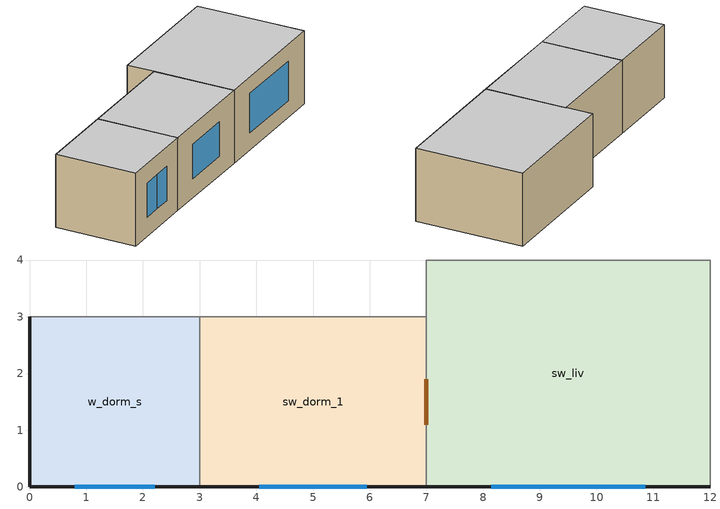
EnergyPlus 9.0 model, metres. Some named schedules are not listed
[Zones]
sw_dorm_1
 floor othersideconditionsmodel (floor): 7,3 7,0 3,0 3,3 z0
 wall outside (ext_wall): 3,0 7,0 z0:2.7
 wall to sw_liv (int_wall): 7,0 7,3 z0:2.7
 wall adiabatic (int_wall): 7,3 3,3 z0:2.7
 wall to w_dorm_s (int_wall): 3,3 3,0 z0:2.7
 window (simple_window): 4.05,0 5.95,0 z0.71:1.99
 door inside (door_3cm): 7,1.1 7,1.9 z0:2.1
 ceiling adiabatic (ceiling): 3,3 3,0 7,0 7,3 z2.7
sw_liv
 floor othersideconditionsmodel (floor): 12,4 12,0 7,0 7,4 z0
 wall outside (ext_wall): 7,0 12,0 z0:2.7
 wall adiabatic (int_wall): 12,0 12,4 7,4 7,3 z0:2.7
 window (simple_window): 8.14,0 10.86,0 z0.61:2.08
 ceiling adiabatic (ceiling): 7,4 7,0 12,0 12,4 z2.7
w_dorm_s
 floor othersideconditionsmodel (floor): 3,3 3,0 0,0 0,3 z0
 wall outside (ext_wall): 0,3 0,0 3,0 z0:2.7
 wall adiabatic (int_wall): 3,3 0,3 z0:2.7
 window (simple_window): 0.8,0 1.5,0 / 1.5,0 2.21,0 z0.71:1.99
 ceiling adiabatic (ceiling): 0,3 0,0 3,0 3,3 z2.7
[Building]
1_storey: Loads convergence tolerance value=0.04; Maximum number of warmup days=25; Minimum number of warmup days=6; North axis=0; Solar distribution=FullInteriorAndExteriorWithReflections; Temperature convergence tolerance value=0.4; Terrain=City
[Site:GroundDomain:Slab]
ground_domain: 1, 0.4, 1.6, 10, No, Full, 6, 5, Timestep, ground_coupled_oscm, OnGrade, 1250, 30, 50, 1500, 1.5, finite_diff, Site:GroundTemperature:Undisturbed:FiniteDifference, No
[Site:GroundTemperature:Undisturbed:FiniteDifference]
finite_diff: 0.4, 1250, 30, 50, 1500, 1.5
[Construction]
ceiling: piso_ceramico, contrapiso, concreto_5cm, impermeabilizacao
ext_wall; int_wall: concreto_10cm
floor: impermeabilizacao, concreto_5cm, contrapiso, piso_ceramico
door_3cm: porta_mad_int_3cm
simple_window: vid_0.87
[Material] Thermal absorptance=0.9
Name | Conductivity | Density | Roughness | Solar absorptance | Specific heat | Thickness | Visible absorptance
concreto_5cm | 1.75 | 2200 | MediumRough | 0.7 | 1000 | 0.05 | 0.7
concreto_10cm | 1.75 | 2200 | Rough | 0.5 | 1000 | 0.1 | 0.5
contrapiso | 1.15 | 2000 | MediumRough | 0.7 | 1000 | 0.02 | 0.7
impermeabilizacao | 0.23 | 1000 | Smooth | 0.7 | 920 | 0.0001 | 0.7
piso_ceramico | 1.05 | 2000 | Smooth | 0.7 | 920 | 0.0075 | 0.7
porta_mad_int_3cm | 0.15 | 650 | MediumSmooth | 0.5 | 2300 | 0.03 | 0.5
[WindowMaterial:SimpleGlazingSystem]
vid_0.87: Solar heat gain coefficient=0.87; U factor=5.7
[Zone] Multiplier=1
sw_dorm_1; sw_liv; w_dorm_s
[SurfaceProperty:OtherSideConditionsModel]
ground_coupled_oscm: Type of modeling=GroundCoupledSurface
[AirflowNetwork:MultiZone:Component:DetailedOpening] Discharge coefficient for opening factor 1=0.001; Discharge coefficient for opening factor 2=0.65; Extra crack length or height of pivoting axis=0; Height factor for opening factor 1=1; Height factor for opening factor 2=1; Number of sets of opening factor data=2; Opening factor 1=0; Opening factor 2=1; Start height factor for opening factor 1=0; Start height factor for opening factor 2=0; Type of rectangular large vertical opening lvo=NonPivoted; Width factor for opening factor 1=0
Name | Air mass flow coefficient when opening is closed | Air mass flow exponent when opening is closed | Width factor for opening factor 2
window_opening | 0.0003 | 0.63 | 0.45
door_opening | 0.0024 | 0.59 | 1
[AirflowNetwork:MultiZone:Surface] Window door opening factor or crack factor=1
Name | Leakage component | Surface | Ventilation control mode | Ventilation control zone temperature setpoint schedule | Venting availability schedule
afn_sw_liv_door_w | door_opening | sw_liv_door_w | Constant
afn_sw_dorm_1_window_s | window_opening | sw_dorm_1_window_s | Temperature | sch_window_behav | sch_afn_dorm
afn_sw_liv_window_s | window_opening | sw_liv_window_s | Temperature | sch_window_behav | sch_afn_liv
afn_w_dorm_s_window_s1 | window_opening | w_dorm_s_window_s1 | Temperature | sch_window_behav | sch_afn_dorm
afn_w_dorm_s_window_s2 | window_opening | w_dorm_s_window_s2 | Temperature | sch_window_behav | sch_afn_dorm
[AirflowNetwork:MultiZone:Zone]
Name | Zone
afn_sw_dorm_1 | sw_dorm_1
afn_sw_liv | sw_liv
afn_w_dorm_s | w_dorm_s
[AirflowNetwork:SimulationControl]
afn_control: Absolute airflow convergence tolerance=1e-06; Airflownetwork control=MultizoneWithoutDistribution; Azimuth angle of long axis of building=90; Building type=LowRise; Convergence acceleration limit=-0.5; Height selection for local wind pressure calculation=OpeningHeight; Initialization type=LinearInitializationMethod; Maximum number of iterations=500; Ratio of building width along short axis to width along long axis=0.5; Relative airflow convergence tolerance=0.0001; Wind pressure coefficient type=SurfaceAverageCalculation
